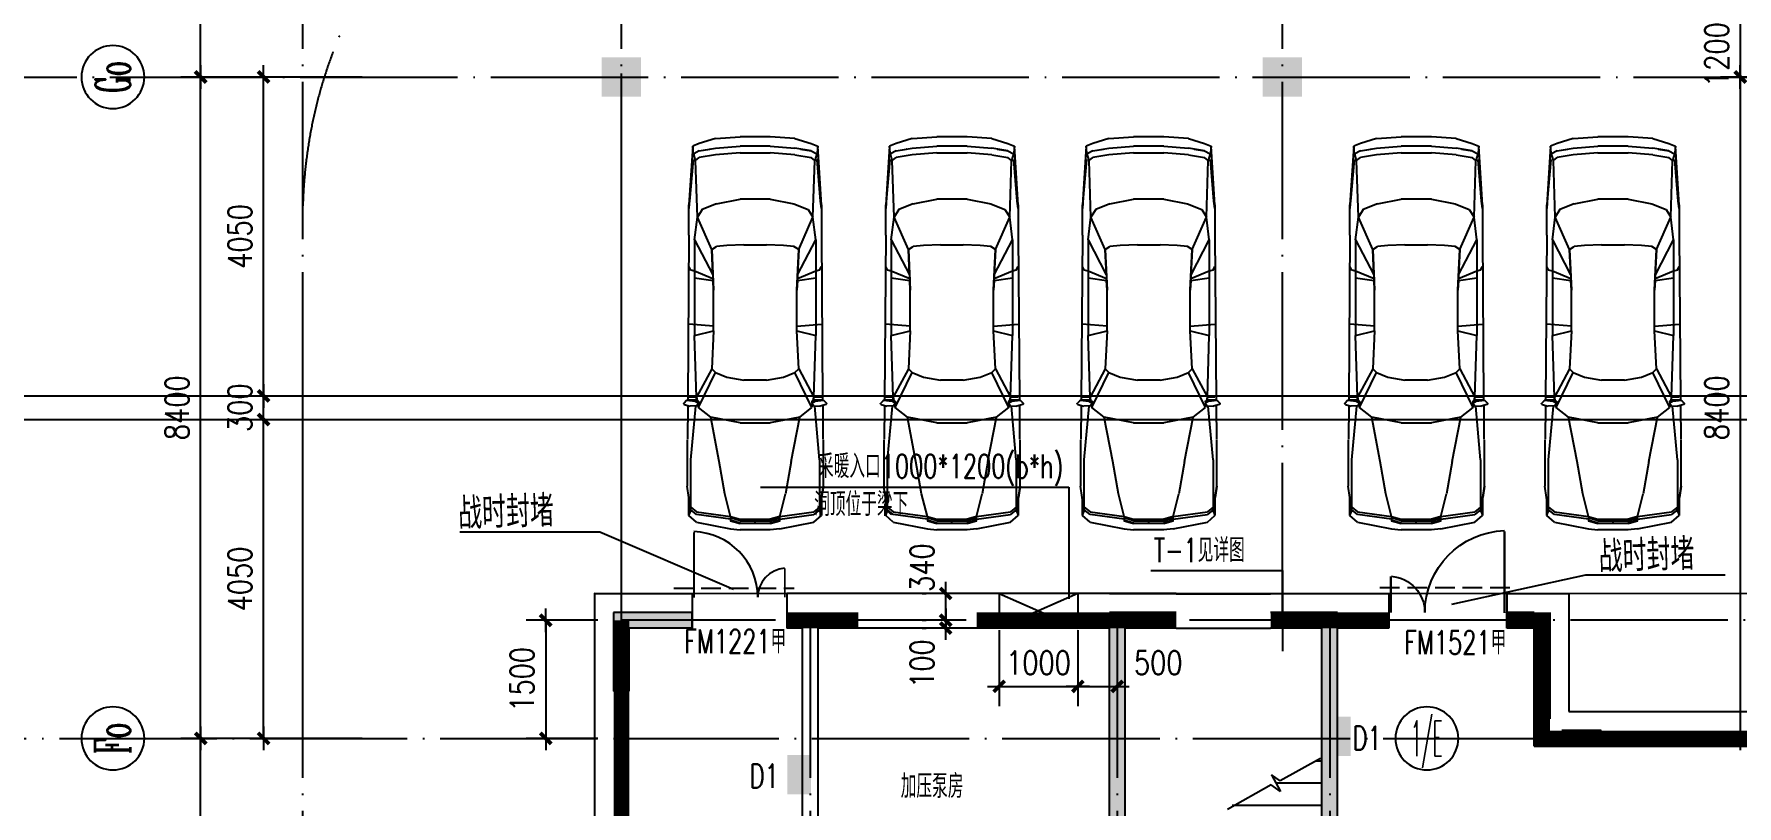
# Model space of a CAD drawing. Extents: x 634182 to 802382, y -1101880 to -864080.
# Drawn here: x 677199 to 698837, y -993724 to -983921 of the extents above; entities that cross this region are included whole.
import ezdxf
from ezdxf.enums import TextEntityAlignment as Align

# ---------------------------------------------------------------- set-up
doc = ezdxf.new("R2010")
doc.units = 0
doc.header["$LTSCALE"] = 1000
doc.header["$MEASUREMENT"] = 0
doc.linetypes.add('DASH', pattern=[0.35, 0.25, -0.1])
doc.linetypes.add('DOTE', pattern=[2.42, 2, -0.2, 0.02, -0.2])
doc.layers.get('0').update_dxf_attribs({"linetype": 'CONTINUOUS'})
doc.layers.get('DEFPOINTS').update_dxf_attribs({"linetype": 'CONTINUOUS'})
for name, color, linetype in [('210', 4, 'CONTINUOUS'), ('AXIS', 3, 'CONTINUOUS'), ('AXIS_TEXT', 7, 'CONTINUOUS'), ('COLUMN', 7, 'CONTINUOUS'), ('D', 3, 'CONTINUOUS'), ('DOTE', 1, 'DOTE'), ('JL', 164, 'CONTINUOUS'), ('LU', 4, 'CONTINUOUS'), ('PUB_DIM', 3, 'CONTINUOUS'), ('PUB_TEXT', 7, 'CONTINUOUS'), ('STAIR', 2, 'CONTINUOUS'), ('WALL', 191, 'CONTINUOUS'), ('WINDOW', 2, 'CONTINUOUS'), ('防火分區线', 2, 'CONTINUOUS')]:
    doc.layers.add(name, color=color, linetype=linetype)
doc.styles.add('_Z', font='romans', dxfattribs={"width": 0.7, "bigfont": 'Z'})
doc.styles.add('COMPLEX', font='COMPLEX')
doc.styles.add('DIM_FONT', font='simplex.shx', dxfattribs={"width": 0.8})
doc.styles.add('HZTXT', font='simplex', dxfattribs={"width": 0.8, "bigfont": 'sfont'})
doc.styles.add('Z', font='romans', dxfattribs={"width": 0.8, "bigfont": 'z'})
doc.dimstyles.new('AXIS', dxfattribs={"dimtxt": 300, "dimasz": 1, "dimexe": 250, "dimexo": 300, "dimgap": 150, "dimtad": 1, "dimdec": 0, "dimzin": 0, "dimdsep": 46, "dimtxsty": 'DIM_FONT', "dimblk": '_DIMX', "dimblk1": '_DIMX', "dimblk2": '_DIMX', "dimcen": 2.5, "dimse1": 1, "dimse2": 1, "dimclrt": 7, "dimadec": 0, "dimazin": 0, "dimtfac": 1, "dimtdec": 0, "dimtix": 1, "dimtmove": 2, "dimatfit": 3, "dimldrblk": '_DIMX', "dimfxl": 0, "dimtolj": 1, "dimtzin": 0, "dimarcsym": 0})
doc.dimstyles.new('DIMA', dxfattribs={"dimtxt": 300, "dimasz": 1, "dimexe": 250, "dimexo": 300, "dimgap": 150, "dimtad": 1, "dimdec": 0, "dimzin": 0, "dimdsep": 46, "dimtxsty": 'DIM_FONT', "dimblk": '_DIMX', "dimblk1": '_DIMX', "dimblk2": '_DIMX', "dimcen": 2.5, "dimse1": 1, "dimclrt": 7, "dimadec": 0, "dimazin": 0, "dimtfac": 1, "dimtdec": 0, "dimtix": 1, "dimtmove": 2, "dimatfit": 3, "dimldrblk": '_DIMX', "dimfxl": 0, "dimtolj": 1, "dimtzin": 0, "dimarcsym": 0})
doc.dimstyles.new('DIMB', dxfattribs={"dimtxt": 300, "dimasz": 1, "dimexe": 250, "dimexo": 300, "dimgap": 150, "dimtad": 1, "dimdec": 0, "dimzin": 0, "dimdsep": 46, "dimtxsty": 'DIM_FONT', "dimblk": '_DIMX', "dimblk1": '_DIMX', "dimblk2": '_DIMX', "dimcen": 2.5, "dimse2": 1, "dimclrt": 7, "dimadec": 0, "dimazin": 0, "dimtfac": 1, "dimtdec": 0, "dimtix": 1, "dimtmove": 2, "dimatfit": 3, "dimldrblk": '_DIMX', "dimfxl": 0, "dimtolj": 1, "dimtzin": 0, "dimarcsym": 0})
doc.dimstyles.new('DIMN', dxfattribs={"dimtxt": 300, "dimasz": 1, "dimexe": 250, "dimexo": 300, "dimgap": 150, "dimtad": 1, "dimdec": 0, "dimzin": 0, "dimdsep": 46, "dimtxsty": 'DIM_FONT', "dimblk": '_DIMX', "dimblk1": '_DIMX', "dimblk2": '_DIMX', "dimcen": 2.5, "dimclrt": 7, "dimadec": 0, "dimazin": 0, "dimtfac": 1, "dimtdec": 0, "dimtix": 1, "dimtmove": 2, "dimatfit": 3, "dimldrblk": '_DIMX', "dimfxl": 0, "dimtolj": 1, "dimtzin": 0, "dimarcsym": 0})

# ---------------------------------------------------------------- blocks, each defined once
blk = doc.blocks.new('_FZH')
blk.add_solid([(-0.5, -0.5), (0.5, -0.5), (-0.5, 0.5), (0.5, 0.5)])
blk = doc.blocks.new('M_F27')
for p, q in [((984, 905), (1020, 939)), ((1036, 935), (1062, 857)), ((-2489, 522), (-2426, 736)), ((-2426, 736), (-2389, 824)), ((-2389, 824), (-1610, 874)), ((-2389, 824), (-1560, 874)), ((-2264, 812), (-2389, 824)), ((-2326, 736), (-2364, 522)), ((-2326, 736), (-2351, 596)), ((-2326, 736), (-2288, 811)), ((-2200, 786), (-2288, 811)), ((-2276, 522), (-2238, 736)), ((-2200, 786), (-2238, 736)), ((-1560, 874), (-2212, 815)), ((-2208, 815), (-2211, 814)), ((-1660, 862), (-2208, 815)), ((-1446, 761), (-2200, 786)), ((-1560, 874), (-1660, 862)), ((-1622, 510), (-1547, 698)), ((-1617, 869), (-1620, 866)), ((-1208, 874), (-1610, 874)), ((-1547, 698), (-1446, 761)), ((-1145, 799), (-1446, 761)), ((-1019, 572), (-1446, 761)), ((-1208, 874), (980, 889)), ((-1145, 799), (-682, 557)), ((-1145, 799), (124, 799)), ((-743, 849), (-793, 874)), ((-730, 799), (-743, 849)), ((-630, 555), (-730, 799)), ((-642, 799), (-605, 554)), ((-2, 547), (-27, 877)), ((124, 799), (61, 547)), ((941, 773), (124, 799)), ((564, 572), (941, 773)), ((1079, 748), (614, 522)), ((941, 773), (941, 874)), ((983, 777), (941, 773)), ((941, 773), (987, 765)), ((980, 902), (995, 790)), ((980, 790), (980, 898)), ((995, 790), (980, 790)), ((980, 790), (992, 746)), ((992, 746), (1021, 747)), ((995, 790), (1022, 746)), ((1022, 748), (995, 790)), ((1021, 747), (1022, 748)), ((1053, 768), (1022, 746)), ((1036, 756), (1079, 748)), ((1051, 889), (1497, 893)), ((1057, 776), (1062, 857)), ((1770, 849), (1058, 784)), ((1204, 585), (1079, 748)), ((1506, 899), (2121, 899)), ((2461, 849), (1770, 849)), ((2272, 876), (2121, 899)), ((2272, 876), (2272, 874)), ((2437, 851), (2272, 876)), ((2511, 874), (2287, 874)), ((2398, 849), (2461, 773)), ((2437, 850), (2433, 851)), ((2498, 773), (2436, 849)), ((2511, 874), (2450, 850)), ((2461, 773), (2523, 321)), ((2561, 321), (2498, 773)), ((2599, 773), (2511, 874)), ((2599, 773), (2687, 321)), ((-2489, 522), (-2514, 196)), ((-2364, 522), (-2389, 196)), ((-2351, 594), (-2351, 596)), ((-2301, 196), (-2276, 522)), ((-1622, 510), (-1685, 196)), ((-1070, 371), (-1057, 510)), ((-1019, 572), (-1057, 510)), ((-680, 556), (-1019, 572)), ((-1019, 572), (-479, 547)), ((-680, 556), (-630, 555)), ((-605, 554), (-630, 555)), ((-479, 547), (-605, 554)), ((61, 547), (-479, 547)), ((61, 547), (564, 572)), ((564, 572), (614, 522)), ((614, 522), (677, 371)), ((1795, 472), (1204, 585)), ((1280, 196), (1204, 585)), ((2222, 397), (1795, 472)), ((-1082, 145), (-1070, 371)), ((677, 371), (714, 145)), ((2523, 321), (2222, 397)), ((2523, 321), (2586, 321)), ((2523, 321), (2561, 196)), ((2580, 196), (2542, 321)), ((2611, 196), (2574, 321)), ((2580, 321), (2618, 196)), ((2687, 321), (2699, 196)), ((-2514, -206), (-2514, 196)), ((-2389, -206), (-2389, 196)), ((-2301, 196), (-2301, -206)), ((-1685, -206), (-1685, 196)), ((-1082, 145), (-1082, -156)), ((714, -156), (714, 145)), ((1280, 196), (1280, -206)), ((2561, 196), (2561, -206)), ((2580, 196), (2580, -206)), ((2611, 196), (2611, -206)), ((2618, -206), (2618, 196)), ((2699, -206), (2699, 196)), ((-2489, -533), (-2514, -206)), ((-2389, -206), (-2364, -533)), ((-2276, -533), (-2301, -206)), ((-1685, -206), (-1622, -520)), ((-1070, -382), (-1082, -156)), ((714, -156), (677, -382)), ((1204, -596), (1280, -206)), ((2523, -332), (2561, -206)), ((2580, -206), (2542, -332)), ((2618, -6), (2561, -6)), ((2574, -332), (2611, -206)), ((2618, -206), (2580, -332)), ((2687, -332), (2699, -206)), ((-1057, -520), (-1070, -382)), ((677, -382), (614, -533)), ((1795, -483), (2222, -407)), ((2523, -332), (2222, -407)), ((2523, -332), (2461, -784)), ((2561, -332), (2498, -784)), ((2586, -332), (2523, -332)), ((2687, -332), (2599, -784)), ((-2489, -533), (-2426, -747)), ((-2326, -747), (-2364, -533)), ((-2351, -607), (-2351, -605)), ((-2351, -607), (-2326, -747)), ((-2276, -533), (-2238, -747)), ((-1622, -520), (-1547, -709)), ((-1019, -583), (-1446, -772)), ((-682, -568), (-1145, -809)), ((-1019, -583), (-1057, -520)), ((-479, -558), (-1019, -583)), ((-1019, -583), (-680, -567)), ((-730, -809), (-630, -566)), ((-680, -567), (-682, -568)), ((-680, -567), (-630, -566)), ((-605, -565), (-642, -809)), ((-630, -566), (-605, -565)), ((-605, -565), (-479, -558)), ((61, -558), (-479, -558)), ((-2, -558), (-27, -884)), ((61, -558), (124, -809)), ((564, -583), (61, -558)), ((614, -533), (564, -583)), ((564, -583), (941, -784)), ((1079, -759), (614, -533)), ((1204, -596), (1079, -759)), ((1795, -483), (1204, -596)), ((-2426, -747), (-2389, -835)), ((-2389, -835), (-2264, -823)), ((-1560, -885), (-2389, -835)), ((-1610, -885), (-2389, -835)), ((-2326, -747), (-2288, -822)), ((-2288, -822), (-2200, -797)), ((-2200, -797), (-2238, -747)), ((-2212, -826), (-1560, -885)), ((-2208, -826), (-2211, -825)), ((-1660, -872), (-2208, -826)), ((-1446, -772), (-2200, -797)), ((-1560, -885), (-1660, -872)), ((-1621, -877), (-1617, -880)), ((-1610, -885), (-1208, -885)), ((-1547, -709), (-1446, -772)), ((-1145, -809), (-1446, -772)), ((-1208, -885), (980, -900)), ((-1145, -809), (124, -809)), ((-743, -860), (-793, -885)), ((-743, -860), (-730, -809)), ((941, -784), (124, -809)), ((987, -776), (941, -784)), ((983, -788), (941, -784)), ((941, -885), (941, -784)), ((992, -757), (980, -800)), ((995, -800), (980, -800)), ((995, -800), (980, -913)), ((980, -909), (980, -800)), ((992, -757), (1021, -758)), ((995, -800), (1022, -757)), ((1022, -758), (995, -800)), ((1021, -758), (1022, -758)), ((1022, -757), (1053, -779)), ((1036, -767), (1079, -759)), ((1036, -946), (1062, -867)), ((1051, -901), (1497, -904)), ((1057, -787), (1062, -867)), ((1770, -860), (1058, -795)), ((1770, -860), (2461, -860)), ((2121, -910), (2272, -887)), ((2270, -887), (2121, -910)), ((2437, -861), (2272, -887)), ((2272, -885), (2272, -887)), ((2285, -885), (2511, -885)), ((2398, -860), (2461, -784)), ((2436, -860), (2498, -784)), ((2437, -861), (2436, -860)), ((2450, -861), (2511, -885)), ((2599, -784), (2511, -885)), ((984, -916), (1020, -950)), ((2121, -910), (1506, -910))]:
    blk.add_line(p, q)
for centre, start, end in [((990, 898), 132.965, 179.7454), ((1027, 932), 18.1573, 132.965), ((1047, 776), 305.1542, 356.8636), ((1047, -787), 3.1798, 54.8458), ((990, -909), 180.2546, 227.035), ((1027, -942), 227.035, 341.8427)]:
    blk.add_arc(centre, 10, start, end)
at = {"width": 0.8, "flags": 9}
for tag in ['XSIZE', 'YSIZE']:
    blk.add_attdef(tag, (0, 0), '', height=0.5, dxfattribs=at)
blk = doc.blocks.new('_DIMX')
blk.add_line((-150, 0), (150, 0))
at = {"const_width": 50}
blk.add_lwpolyline([(-70, -70), (70, 70)], dxfattribs=at)
blk = doc.blocks.new('_A2AKO')
at = {"const_width": 0.02}
for points in [[(-0.481, -0.001), (-0.481, -0.308)], [(0.481, 0.001), (0.481, -0.691)]]:
    blk.add_lwpolyline(points, dxfattribs=at)
for centre, radius, start, end in [((-0.501, -0.003), 0.307, 274.2492, 0.2101), ((0.505, 0.002), 0.699, 180.2762, 268.0603)]:
    blk.add_arc(centre, radius, start, end)
blk = doc.blocks.new('*D1385')
at = {"color": 0, "linetype": 'ByBlock'}
for p, q in [((688483, -991366), (688533, -991366)), ((688483, -991466), (688533, -991466)), ((688783, -991365), (688783, -991364)), ((688783, -991466), (688783, -991366)), ((688783, -991466), (688783, -991366)), ((688783, -991467), (688783, -991468))]:
    blk.add_line(p, q, dxfattribs=at)
at = {"layer": 'DEFPOINTS', "color": 0, "linetype": 'ByBlock'}
for p in [(688783, -991366), (688783, -991366), (688783, -991466)]:
    blk.add_point(p, dxfattribs=at)
at = {"color": 0, "linetype": 'ByBlock'}
for p, rotation in [((688783, -991366), 270), ((688783, -991466), 90)]:
    blk.add_blockref('_DIMX', p, dxfattribs=dict(at, rotation=rotation))
at = {"color": 7, "linetype": 'ByBlock', "insert": (688483, -991916), "char_height": 300, "attachment_point": 5, "rotation": 90, "style": 'DIM_FONT'}
blk.add_mtext('\\A1;100', dxfattribs=at)
blk = doc.blocks.new('*D1426')
at = {"color": 0, "linetype": 'ByBlock'}
for p, q in [((689462, -991491), (689462, -992455)), ((690462, -991491), (690462, -992455)), ((689461, -992205), (689460, -992205)), ((689462, -992205), (690462, -992205)), ((690463, -992205), (690464, -992205))]:
    blk.add_line(p, q, dxfattribs=at)
at = {"layer": 'DEFPOINTS', "color": 0, "linetype": 'ByBlock'}
for p in [(689462, -991191), (690462, -991191), (690462, -992205)]:
    blk.add_point(p, dxfattribs=at)
at = {"color": 0, "linetype": 'ByBlock'}
blk.add_blockref('_DIMX', (689462, -992205), dxfattribs=at)
at = {"color": 0, "linetype": 'ByBlock', "rotation": 180}
blk.add_blockref('_DIMX', (690462, -992205), dxfattribs=at)
at = {"color": 7, "linetype": 'ByBlock', "insert": (689962, -991905), "char_height": 300, "attachment_point": 5, "style": 'DIM_FONT'}
blk.add_mtext('\\A1;1000', dxfattribs=at)
blk = doc.blocks.new('_AXISO')
blk.add_circle((0, 0), 0.5)
at = {"layer": 'AXIS_TEXT', "style": 'COMPLEX', "width": 1.041667}
blk.add_attdef('A', text='', height=0.56, dxfattribs=at).set_placement((-0.25, -0.28), (0.25, -0.28), align=Align.FIT)
blk = doc.blocks.new('A$C7D783231')
at = {"layer": 'D'}
for points in [[(7297, 487), (7597, 487), (7597, 987), (7297, 987)], [(440, 0), (740, 0), (740, 500), (440, 500)]]:
    blk.add_hatch(color=256, dxfattribs=at).paths.add_polyline_path(points)
at = {"color": 4, "linetype": 'Continuous', "style": 'Z', "width": 0.7}
for p in [(7622, 565, 569), (-40, 85, 569)]:
    blk.add_text('D1', height=300, dxfattribs=at).set_placement(p)
blk = doc.blocks.new('*D1465')
at = {"color": 0, "linetype": 'ByBlock'}
for p, q in [((700146, -983266), (698630, -983266)), ((698880, -983267), (698880, -984465)), ((700146, -984466), (698630, -984466))]:
    blk.add_line(p, q, dxfattribs=at)
at = {"layer": 'DEFPOINTS', "color": 0, "linetype": 'ByBlock'}
for p in [(700446, -983266), (698880, -984466), (700446, -984466)]:
    blk.add_point(p, dxfattribs=at)
at = {"color": 0, "linetype": 'ByBlock'}
for p, rotation in [((698880, -983266), 90), ((698880, -984466), 270)]:
    blk.add_blockref('_DIMX', p, dxfattribs=dict(at, rotation=rotation))
at = {"color": 7, "linetype": 'ByBlock', "insert": (698580, -984181), "char_height": 300, "attachment_point": 5, "rotation": 90, "style": 'DIM_FONT'}
blk.add_mtext('\\A1;1200', dxfattribs=at)
blk = doc.blocks.new('*D1466')
at = {"color": 0, "linetype": 'ByBlock'}
for p, q in [((700146, -984466), (698630, -984466)), ((698880, -984467), (698880, -992865)), ((700146, -992866), (698630, -992866))]:
    blk.add_line(p, q, dxfattribs=at)
at = {"layer": 'DEFPOINTS', "color": 0, "linetype": 'ByBlock'}
for p in [(700446, -984466), (698880, -992866), (700446, -992866)]:
    blk.add_point(p, dxfattribs=at)
at = {"color": 0, "linetype": 'ByBlock'}
for p, rotation in [((698880, -984466), 90), ((698880, -992866), 270)]:
    blk.add_blockref('_DIMX', p, dxfattribs=dict(at, rotation=rotation))
at = {"color": 7, "linetype": 'ByBlock', "insert": (698580, -988666), "char_height": 300, "attachment_point": 5, "rotation": 90, "style": 'DIM_FONT'}
blk.add_mtext('\\A1;8400', dxfattribs=at)
blk = doc.blocks.new('*D1542')
at = {"color": 0, "linetype": 'ByBlock'}
for p, q in [((680115, -988515), (680115, -988514)), ((680115, -988816), (680115, -988516)), ((680115, -988817), (680115, -988818))]:
    blk.add_line(p, q, dxfattribs=at)
at = {"layer": 'DEFPOINTS', "color": 0, "linetype": 'ByBlock'}
for p in [(680115, -988516), (681668, -988516), (681668, -988816)]:
    blk.add_point(p, dxfattribs=at)
at = {"color": 0, "linetype": 'ByBlock'}
for p, rotation in [((680115, -988516), 270), ((680115, -988816), 90)]:
    blk.add_blockref('_DIMX', p, dxfattribs=dict(at, rotation=rotation))
at = {"color": 7, "linetype": 'ByBlock', "insert": (679815, -988666), "char_height": 300, "attachment_point": 5, "rotation": 90, "style": 'DIM_FONT'}
blk.add_mtext('\\A1;300', dxfattribs=at)
blk = doc.blocks.new('*D1678')
at = {"color": 0, "linetype": 'ByBlock'}
for p, q in [((684362, -991366), (683450, -991366)), ((683700, -991367), (683700, -992865)), ((684362, -992866), (683450, -992866))]:
    blk.add_line(p, q, dxfattribs=at)
at = {"layer": 'DEFPOINTS', "color": 0, "linetype": 'ByBlock'}
for p in [(684662, -991366), (683700, -992866), (684662, -992866)]:
    blk.add_point(p, dxfattribs=at)
at = {"color": 0, "linetype": 'ByBlock'}
for p, rotation in [((683700, -991366), 90), ((683700, -992866), 270)]:
    blk.add_blockref('_DIMX', p, dxfattribs=dict(at, rotation=rotation))
at = {"color": 7, "linetype": 'ByBlock', "insert": (683400, -992116), "char_height": 300, "attachment_point": 5, "rotation": 90, "style": 'DIM_FONT'}
blk.add_mtext('\\A1;1500', dxfattribs=at)

msp = doc.modelspace()

# ---------------------------------------------------------------- hatches: boundary and pattern name
at = {"layer": '210'}
for points in [[(685562.048, -991466.093), (685562.048, -991266.093), (684562.048, -991266.093), (684562.048, -992266.093), (684762.048, -992266.093), (684762.048, -991466.093)], [(697112.048, -992966.093), (697112.048, -992766.093), (696462.048, -992766.093), (696462.048, -991266.024), (695912.105, -991266.213), (695912.105, -991465.973), (696262.048, -991466.093), (696262.048, -992966.093)]]:
    msp.add_hatch(color=256, dxfattribs=at).paths.add_polyline_path(points)
h = msp.add_hatch(color=256, dxfattribs=at)
h.paths.add_polyline_path([(693562.048, -996566.093), (693762.048, -996566.093), (693762.048, -991266.093), (692912.048, -991266.093), (692912.048, -991465.952), (692912.05, -991465.952), (692912.05, -991466.093), (693562.048, -991466.093)])
h.paths.add_polyline_path([(691062.048, -991466.093), (691712.048, -991466.093), (691712.048, -991266.093), (690862.048, -991266.093), (690862.048, -994316.093), (690862.048, -996566.093), (691062.048, -996566.093)])

# ---------------------------------------------------------------- linework, layer by layer
for p, q in [((670739.93, -988516.093), (700162.048, -988516.093)), ((670739.93, -988816.093), (700162.048, -988816.093)), ((686429.677, -989674.793), (690347.433, -989674.793)), ((690347.433, -989674.793), (690347.433, -991093.068)), ((691390.734, -990733.934), (693061.947, -990733.934)), ((693061.947, -990733.934), (693061.947, -991757.322)), ((689462.048, -991026.093), (689462.048, -991466.093)), ((690462.048, -991026.093), (689462.048, -991466.093)), ((689462.048, -991026.093), (690462.048, -991466.093)), ((690462.048, -991026.093), (690462.048, -991466.093))]:
    msp.add_line(p, q)
for points in [[(682608.03, -990242.077), (684386.868, -990242.077), (686086.839, -990968.909)], [(698689.356, -990791.304), (696910.518, -990791.304), (695210.547, -991164.25)]]:
    msp.add_lwpolyline(points)
at = {"const_width": 200}
for points in [[(684662.048, -991366.093), (684662.048, -1005766.093), (687962.048, -1005766.093), (687962.048, -1006966.093), (700262.048, -1006966.093), (700262.048, -1005766.093), (706862.048, -1005766.093), (706862.048, -1006966.093), (736262.048, -1006966.093), (736262.048, -1005766.093), (742862.048, -1005766.093), (742862.048, -1006966.093), (755162.048, -1006966.093), (755162.048, -1005766.093), (758462.048, -1005766.093), (758462.048, -991366.093), (757562.048, -991366.093)], [(687674.228, -991366.093), (686762.048, -991366.093)], [(691712.048, -991366.093), (689174.228, -991366.093)], [(694412.048, -991366.093), (692912.048, -991366.093)], [(701162.048, -992866.093), (696362.048, -992866.093), (696362.048, -991366.093), (695912.105, -991366.093)]]:
    msp.add_lwpolyline(points, dxfattribs=at)
at = {"layer": 'DOTE'}
for p, q in [((684662.048, -991366.093), (684662.048, -902577.649)), ((693062.048, -991366.093), (693062.048, -902577.649)), ((663640.775, -984466.093), (703562.048, -984466.093)), ((703562.048, -991366.093), (684662.048, -991366.093)), ((684662.048, -991366.093), (684662.048, -1011188.375)), ((687062.048, -991366.093), (687062.048, -999566.093)), ((690962.048, -991366.093), (690962.048, -1001696.093)), ((693662.048, -991366.093), (693662.048, -999566.093)), ((696362.048, -991366.093), (696362.048, -992966.093)), ((665420.257, -992866.093), (684662.048, -992866.093)), ((684662.048, -992866.093), (776935.647, -992866.093)), ((695286.582, -992866.093), (703562.048, -992866.093)), ((703562.048, -992866.093), (696362.048, -992866.093))]:
    msp.add_line(p, q, dxfattribs=at)
at = {"layer": 'LU', "linetype": 'DOTE'}
for p, q in [((680612.048, -991366.093), (680612.048, -919066.093)), ((680612.048, -1007885.534), (680612.048, -988657.222))]:
    msp.add_line(p, q, dxfattribs=at)
at = {"layer": 'LU'}
msp.add_line((684662.048, -991366.093), (684662.048, -984422.627), dxfattribs=at)
at = {"layer": 'LU', "linetype": 'DOTE'}
msp.add_arc((686612.048, -986266.093), 6000, 90, 180, dxfattribs=at)
at = {"layer": 'STAIR'}
for p, q in [((693543.459, -993119.454), (693033.861, -993404.682)), ((692924.073, -993327.568), (693038.043, -993538.781)), ((693033.861, -993404.682), (692924.073, -993327.568)), ((692920.332, -993456.102), (692362.085, -993768.56)), ((693038.043, -993538.781), (692920.332, -993456.102))]:
    msp.add_line(p, q, dxfattribs=at)
at = {"layer": 'WALL'}
for p, q in [((684322.048, -991026.093), (685562.048, -991026.093)), ((684322.048, -991026.093), (684322.048, -1001266.093)), ((685562.048, -991026.093), (685562.048, -991466.093)), ((691712.048, -991026.093), (686762.048, -991026.093)), ((686762.048, -991026.093), (686762.048, -991466.093)), ((691712.048, -991030.183), (690862.048, -991030.183)), ((691712.048, -991030.183), (692912.048, -991030.183)), ((694412.048, -991030.063), (692912.048, -991030.183)), ((694412.048, -991030.063), (694412.048, -991466.093)), ((696702.048, -991029.88), (695912.048, -991029.943)), ((695912.048, -991029.943), (695912.048, -991466.093)), ((696702.048, -991029.88), (696702.048, -992526.093)), ((684562.048, -991266.093), (684562.048, -992266.093)), ((685562.048, -991266.093), (684562.048, -991266.093)), ((684712.048, -991466.093), (684762.048, -991466.093)), ((685562.048, -991466.093), (684762.048, -991466.093)), ((684762.048, -992266.093), (684762.048, -991466.093)), ((685562.048, -991466.093), (685562.048, -991266.093)), ((686962.048, -991466.093), (686762.048, -991466.093)), ((686962.048, -994666.093), (686962.048, -991466.093)), ((690862.048, -991466.093), (687162.048, -991466.093)), ((687162.048, -994666.093), (687162.048, -991466.093)), ((691712.048, -991266.093), (690862.048, -991266.093)), ((690862.048, -997566.691), (690862.048, -991466.093)), ((691712.048, -991466.093), (691062.048, -991466.093)), ((691062.048, -997566.691), (691062.048, -991466.093)), ((691712.048, -991466.093), (692912.048, -991466.093)), ((693762.048, -991266.093), (692912.048, -991266.093)), ((693562.048, -991466.093), (692912.048, -991466.093)), ((693562.048, -998066.093), (693562.048, -991466.093)), ((693562.048, -998266.093), (693562.048, -991466.093)), ((693762.048, -996666.093), (693762.048, -991466.093)), ((694412.048, -991466.093), (693762.048, -991466.093)), ((696262.048, -991466.093), (695912.048, -991466.093)), ((695912.105, -991465.973), (695912.105, -991266.093)), ((696262.048, -991266.093), (695912.105, -991266.093)), ((696262.048, -992966.093), (696262.048, -991465.632)), ((696262.048, -991466.093), (696262.048, -992966.093)), ((696462.048, -992616.093), (696462.048, -991266.093)), ((684762.048, -992266.093), (684562.048, -992266.093)), ((696702.048, -992526.093), (700162.048, -992526.093)), ((697112.048, -992766.093), (696612.048, -992766.093)), ((697112.048, -992966.093), (697112.048, -992766.093)), ((696262.048, -992966.093), (700162.048, -992966.093)), ((697112.048, -992966.093), (699512.048, -992966.093))]:
    msp.add_line(p, q, dxfattribs=at)
at = {"layer": 'WALL', "linetype": 'DASH'}
for p, q in [((685326.626, -990957.636), (686855.444, -990957.636)), ((694300.288, -990950.19), (696005.314, -990950.19))]:
    msp.add_line(p, q, dxfattribs=at)
at = {"layer": 'WINDOW'}
for p, q in [((693484.581, -993152.409), (693562.085, -993152.409)), ((692980.645, -993432.409), (693562.085, -993432.409)), ((692422.085, -993712.409), (693562.085, -993712.409))]:
    msp.add_line(p, q, dxfattribs=at)
at = {"layer": '防火分區线'}
msp.add_lwpolyline([(700163.355, -991029.603), (684322.048, -991026.093), (684322.048, -1001266.093), (684322.048, -1007266.093), (676911.832, -1007265.812)], dxfattribs=at)

# ---------------------------------------------------------------- block references
msp.add_blockref('A$C7D783231', (686332.03, -993577.628))
at = {"layer": 'AXIS'}
ref = msp.add_blockref('_AXISO', (678200.392, -984466.093), dxfattribs=dict(at, xscale=-800, yscale=800, zscale=800, rotation=90.00000000000001))
ref.add_attrib('A', 'Go', dxfattribs={"layer": 'AXIS_TEXT', "height": 448, "rotation": 90, "style": 'COMPLEX', "width": 0.506757}).set_placement((678424.392, -984666.093), (678424.392, -984266.093), align=Align.FIT)
ref = msp.add_blockref('_AXISO', (678200.392, -992866.093), dxfattribs=dict(at, xscale=-800, yscale=800, zscale=800, rotation=90.00000000000001))
ref.add_attrib('A', 'Fo', dxfattribs={"layer": 'AXIS_TEXT', "height": 448, "rotation": 90, "style": 'COMPLEX', "width": 0.551471}).set_placement((678424.392, -993066.093), (678424.392, -992666.093), align=Align.FIT)
ref = msp.add_blockref('_AXISO', (694897.326, -992866.093), dxfattribs=dict(at, xscale=-800, yscale=800, zscale=800))
ref.add_attrib('A', '1/E', dxfattribs={"layer": 'AXIS_TEXT', "height": 448, "style": 'COMPLEX', "width": 0.353774}).set_placement((694697.326, -993090.093), (695097.326, -993090.093), align=Align.FIT)
at = {"layer": 'COLUMN', "xscale": 500, "yscale": 500, "zscale": 500}
for p in [(684662.048, -984466.093), (693062.048, -984466.093)]:
    msp.add_blockref('_FZH', p, dxfattribs=at)
at = {"layer": 'LU', "xscale": -0.95745, "yscale": 0.95745, "zscale": 0.95745, "rotation": 90.00000000000001}
for p in [(686356.834, -987631.558), (688856.834, -987631.558), (691356.834, -987631.558), (694756.834, -987631.558), (697256.834, -987631.558)]:
    msp.add_blockref('M_F27', p, dxfattribs=at)
at = {"layer": 'WINDOW', "xscale": -1200, "yscale": -1200, "zscale": 1200}
msp.add_blockref('_A2AKO', (686162.05, -991075.952), dxfattribs=at)
at = {"layer": 'WINDOW', "xscale": -1500, "yscale": 1500, "zscale": 1500, "rotation": 180.004577002}
msp.add_blockref('_A2AKO', (695162.044, -991271.033), dxfattribs=at)

# ---------------------------------------------------------------- texts
at = {"style": 'HZTXT', "width": 0.8}
for p in [(682593.784, -990212.044, -284.642), (697086.771, -990761.27, -284.642)]:
    msp.add_text('战时封堵', height=400, rotation=1.8997452, dxfattribs=at).set_placement(p)
at = {"style": '_Z', "width": 0.7}
msp.add_text('T-1见详图', height=300, dxfattribs=at).set_placement((691426.674, -990626.208))
at = {"layer": 'PUB_TEXT', "style": 'Z', "width": 0.7}
for s, p in [('采暖入口1000*1200(b*h)', (690279.63, -989409.305)), ('洞顶位于梁下', (688308.03, -989892.835)), ('FM1221甲', (686757.393, -991634.459)), ('FM1521甲', (695907.031, -991647.877)), ('加压泵房', (689008.934, -993473.586))]:
    msp.add_text(s, height=300, dxfattribs=at).set_placement(p, align=Align.MIDDLE_RIGHT)

# ---------------------------------------------------------------- dimensions: what is measured, and where the dimension line sits
dim = msp.add_linear_dim(base=(683699.725, -992866.093), p1=(684662.048, -991366.093), p2=(684662.048, -992866.093), angle=90, dimstyle='DIMN')
dim.commit()
dim.dimension.update_dxf_attribs({"geometry": '*D1678', "text_midpoint": (683399.725, -992116.093)})
at = {"layer": 'JL'}
dim = msp.add_linear_dim(base=(698880.41, -984466.093), p1=(700445.705, -983266.093), p2=(700445.705, -984466.093), angle=270, dimstyle='DIMN', dxfattribs=at)
dim.commit()
dim.dimension.update_dxf_attribs({"geometry": '*D1465', "text_midpoint": (698580.41, -984181.344), "dimtype": 128})
dim = msp.add_linear_dim(base=(698880.41, -992866.093), p1=(700445.705, -984466.093), p2=(700445.705, -992866.093), angle=270, dimstyle='DIMN', dxfattribs=at)
dim.commit()
dim.dimension.update_dxf_attribs({"geometry": '*D1466', "text_midpoint": (698580.41, -988666.093)})
at = {"layer": 'LU'}
for base, p1, p2, dimstyle in [((679315.338, -976066.093), (680868.109, -984466.093), (680868.109, -976066.093), 'DIMN'), ((679315.338, -984466.093), (680868.109, -992866.093), (680868.109, -984466.093), 'DIMN'), ((680115.338, -984466.093), (681668.109, -988516.093), (681668.109, -984466.093), 'DIMA'), ((680115.338, -988816.093), (681668.109, -992866.093), (681668.109, -988816.093), 'DIMB'), ((679315.338, -992866.093), (680868.109, -1001266.093), (680868.109, -992866.093), 'DIMN')]:
    msp.add_linear_dim(base=base, p1=p1, p2=p2, angle=90, dimstyle=dimstyle, dxfattribs=at).render()
dim = msp.add_linear_dim(base=(680115.338, -988516.093), p1=(681668.109, -988816.093), p2=(681668.109, -988516.093), angle=90, dimstyle='AXIS', dxfattribs=at)
dim.commit()
dim.dimension.update_dxf_attribs({"geometry": '*D1542', "text_midpoint": (679815.338, -988666.093)})
at = {"layer": 'PUB_DIM'}
for base, p1, p2, angle, location in [((688782.626, -991026.093), (688782.626, -991366.093), (688782.626, -991026.093), 90, (688482.626, -990696.093)), ((690962.052, -992205.106), (690462.052, -991190.954), (690962.052, -991190.954), 0, (691484.052, -991905.106))]:
    msp.add_linear_dim(base=base, p1=p1, p2=p2, angle=angle, location=location, dimstyle='DIMN', dxfattribs=at).render()
dim = msp.add_linear_dim(base=(688782.626, -991366.093), p1=(688782.626, -991466.093), p2=(688782.626, -991366.093), angle=90, dimstyle='DIMN', dxfattribs=at)
dim.commit()
dim.dimension.update_dxf_attribs({"geometry": '*D1385', "text_midpoint": (688482.626, -991916.093), "dimtype": 129})
dim = msp.add_aligned_dim(p1=(689462.052, -991190.954), p2=(690462.052, -991190.954), distance=-1014.153, dimstyle='DIMN', dxfattribs=at)
dim.commit()
dim.dimension.update_dxf_attribs({"geometry": '*D1426', "text_midpoint": (689962.052, -991905.106)})

doc.saveas('drawing.dxf')
